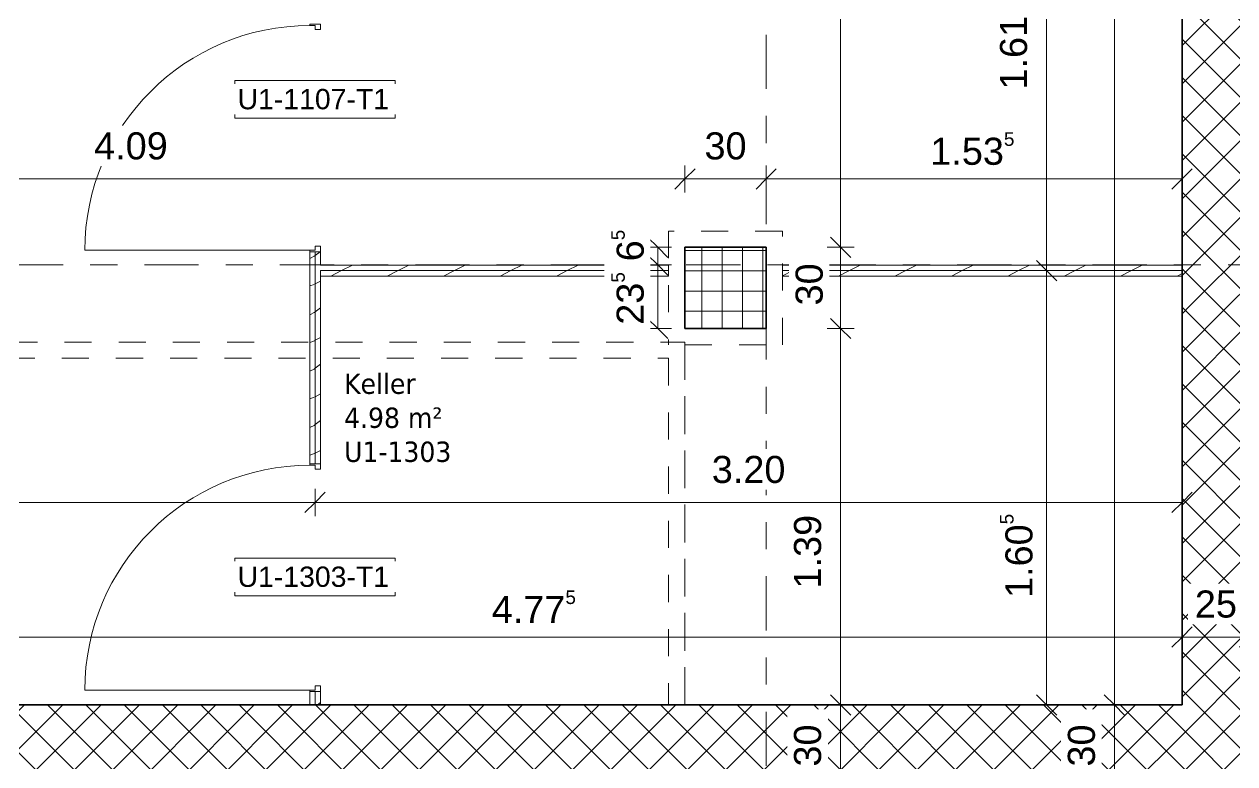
# Model space of a CAD drawing. Header units: metres. Extents: x -86 to 44, y -23 to 39.
# Drawn here: x 12.048 to 16.517, y 18.054 to 20.785 of the extents above; entities that cross this region are included whole.
import ezdxf

# ---------------------------------------------------------------- set-up
doc = ezdxf.new("R2010")
doc.units = ezdxf.units.M
doc.linetypes.add('_Rasterlinie_', pattern=[0.375, 0.2, -0.05, 0.075, -0.05])
doc.linetypes.add('Strichpunkt - Fein', pattern=[0.2, 0.1, -0.05, 0, -0.05])
for name, color, linetype, lineweight in [('A-____-____-DIMS', 7, 'Continuous', 5), ('A-____-____-DIMS-50', 7, 'Continuous', 5), ('A-AREA-____-IDEN', 7, 'Continuous', 5), ('A-DOOR-____-IDEN', 7, 'Continuous', 5), ('A-DOOR-____-OTLN', 7, 'Continuous', 9), ('A-DOOR-FRAM-MCUT', 7, 'Continuous', 9), ('A-DOOR-OPNG-OTLN', 7, 'Continuous', 9), ('A-FLOR-____-OVHD', 7, 'Strichpunkt - Fein', 9), ('A-WALL-____-MCUT', 7, 'Continuous', 35), ('A-WALL-____-PATT', 7, 'Continuous', 35), ('A-WALL-FNSH-MCUT', 7, 'Continuous', 35), ('S-COLS-____-MCUT', 7, 'Continuous', 35), ('S-COLS-____-OTLN', 7, 'Continuous', 9), ('S-GRID-____-OTLN', 7, 'Continuous', 5)]:
    doc.layers.add(name, color=color, linetype=linetype, lineweight=lineweight)
doc.styles.add('Arial_1', font='arial.ttf', dxfattribs={"height": 0.1})
doc.styles.add('Arial_2', font='arial.ttf', dxfattribs={"height": 0.075})
doc.styles.add('Verdana_3', font='verdana.ttf', dxfattribs={"width": 0.9, "height": 0.075})
doc.dimstyles.new('Arial_2_00mm_fein', dxfattribs={"dimscale": 0.3048, "dimtxt": 0.102026, "dimasz": 0.246063, "dimexe": 0.164042, "dimexo": 0.0625, "dimgap": 0.123031, "dimtad": 1, "dimdec": 1, "dimlfac": 100, "dimrnd": 0.5, "dimdsep": 46, "dimtxsty": 'Arial_1', "dimblk1": 'OBLIQUE', "dimblk2": 'OBLIQUE', "dimsah": 1, "dimcen": 0.09, "dimazin": 0, "dimtfac": 1, "dimtdec": 4, "dimtix": 1, "dimtmove": 0, "dimatfit": 3, "dimfxl": 0.164042, "dimfxlon": 1, "dimtvp": 1, "dimtfill": 1, "dimtolj": 1, "dimtzin": 0, "dimarcsym": 2})
doc.dimstyles.new('Arial_2_00mm_fein_2', dxfattribs={"dimscale": 0.3048, "dimtxt": 0.102026, "dimasz": 0.246063, "dimexe": 0.164042, "dimexo": 0.0625, "dimgap": 0.123031, "dimtad": 1, "dimrnd": 0.005, "dimzin": 0, "dimdsep": 46, "dimtxsty": 'Arial_1', "dimblk1": 'OBLIQUE', "dimblk2": 'OBLIQUE', "dimsah": 1, "dimcen": 0.09, "dimazin": 0, "dimtfac": 1, "dimtdec": 4, "dimtix": 1, "dimtmove": 0, "dimatfit": 3, "dimfxl": 0.164042, "dimfxlon": 1, "dimtvp": 1, "dimtfill": 1, "dimtolj": 1, "dimtzin": 0, "dimarcsym": 2})
doc.dimstyles.new('Arial_2_00mm_fein_3', dxfattribs={"dimscale": 0.3048, "dimtxt": 0.102026, "dimasz": 0.246063, "dimexe": 0.164042, "dimexo": 0.0625, "dimgap": 0.123031, "dimtad": 1, "dimrnd": 0.005, "dimzin": 0, "dimdsep": 46, "dimtxsty": 'Arial_1', "dimblk1": 'OBLIQUE', "dimblk2": 'OBLIQUE', "dimsah": 1, "dimcen": 0.09, "dimazin": 0, "dimtfac": 1, "dimtdec": 4, "dimtix": 1, "dimtmove": 2, "dimatfit": 3, "dimfxl": 0.164042, "dimfxlon": 1, "dimtvp": 1, "dimtfill": 1, "dimtolj": 1, "dimtzin": 0, "dimarcsym": 2})
doc.dimstyles.new('SUB_Rohbau_fein', dxfattribs={"dimscale": 0.3048, "dimtxt": 0.102026, "dimasz": 0.246063, "dimexe": 0.164042, "dimexo": 0.0625, "dimgap": 0.123031, "dimtad": 1, "dimdec": 1, "dimlfac": 100, "dimrnd": 0.5, "dimdsep": 46, "dimtxsty": 'Arial_1', "dimblk1": 'OBLIQUE', "dimblk2": 'OBLIQUE', "dimsah": 1, "dimcen": 0.09, "dimazin": 0, "dimtfac": 1, "dimtdec": 4, "dimtix": 1, "dimtmove": 0, "dimatfit": 3, "dimfxl": 0.164042, "dimfxlon": 1, "dimtvp": 1, "dimtfill": 1, "dimtolj": 1, "dimtzin": 0, "dimarcsym": 2})
doc.dimstyles.new('SUB_Rohbau_fein_1', dxfattribs={"dimscale": 0.3048, "dimtxt": 0.102026, "dimasz": 0.246063, "dimexe": 0.164042, "dimexo": 0.0625, "dimgap": 0.123031, "dimtad": 1, "dimrnd": 0.005, "dimzin": 0, "dimdsep": 46, "dimtxsty": 'Arial_1', "dimblk1": 'OBLIQUE', "dimblk2": 'OBLIQUE', "dimsah": 1, "dimcen": 0.09, "dimazin": 0, "dimtfac": 1, "dimtdec": 4, "dimtix": 1, "dimtmove": 0, "dimatfit": 3, "dimfxl": 0.164042, "dimfxlon": 1, "dimtvp": 1, "dimtfill": 1, "dimtolj": 1, "dimtzin": 0, "dimarcsym": 2})
doc.dimstyles.new('SUB_Rohbau_fein_2', dxfattribs={"dimscale": 0.3048, "dimtxt": 0.102026, "dimasz": 0.246063, "dimexe": 0.164042, "dimexo": 0.0625, "dimgap": 0.123031, "dimtad": 1, "dimrnd": 0.005, "dimzin": 0, "dimdsep": 46, "dimtxsty": 'Arial_1', "dimblk1": 'OBLIQUE', "dimblk2": 'OBLIQUE', "dimsah": 1, "dimcen": 0.09, "dimazin": 0, "dimtfac": 1, "dimtdec": 4, "dimtix": 1, "dimtmove": 2, "dimatfit": 3, "dimfxl": 0.164042, "dimfxlon": 1, "dimtvp": 1, "dimtfill": 1, "dimtolj": 1, "dimtzin": 0, "dimarcsym": 2})
doc.dimstyles.new('SUB_Rohbau_fein_3', dxfattribs={"dimscale": 0.3048, "dimtxt": 0.102026, "dimasz": 0.246063, "dimexe": 0.164042, "dimexo": 0.0625, "dimgap": 0.123031, "dimtad": 1, "dimdec": 1, "dimlfac": 100, "dimrnd": 0.5, "dimdsep": 46, "dimtxsty": 'Arial_1', "dimblk1": 'OBLIQUE', "dimblk2": 'OBLIQUE', "dimsah": 1, "dimcen": 0.09, "dimazin": 0, "dimtfac": 1, "dimtdec": 4, "dimtix": 1, "dimtmove": 2, "dimatfit": 3, "dimfxl": 0.164042, "dimfxlon": 1, "dimtvp": 1, "dimtfill": 1, "dimtolj": 1, "dimtzin": 0, "dimarcsym": 2})
doc.dimstyles.new('SUB_Rohbau_fein_6', dxfattribs={"dimscale": 0.3048, "dimtxt": 0.102026, "dimasz": 0.246063, "dimexe": 0.164042, "dimexo": 0.0625, "dimgap": 0.123031, "dimtad": 1, "dimdec": 1, "dimlfac": 100, "dimrnd": 0.5, "dimdsep": 46, "dimtxsty": 'Arial_1', "dimblk1": 'OBLIQUE', "dimblk2": 'OBLIQUE', "dimsah": 1, "dimcen": 0.09, "dimazin": 0, "dimtfac": 1, "dimtdec": 4, "dimtix": 1, "dimtmove": 0, "dimatfit": 3, "dimfxl": 0.164042, "dimfxlon": 1, "dimtvp": 1, "dimtfill": 1, "dimtolj": 1, "dimtzin": 0, "dimarcsym": 2})
doc.dimstyles.new('SUB_Rohbau_fein_7', dxfattribs={"dimscale": 0.3048, "dimtxt": 0.102026, "dimasz": 0.246063, "dimexe": 0.164042, "dimexo": 0.0625, "dimgap": 0.123031, "dimtad": 1, "dimrnd": 0.005, "dimzin": 0, "dimdsep": 46, "dimtxsty": 'Arial_1', "dimblk1": 'OBLIQUE', "dimblk2": 'OBLIQUE', "dimsah": 1, "dimcen": 0.09, "dimazin": 0, "dimtfac": 1, "dimtdec": 4, "dimtix": 1, "dimtmove": 0, "dimatfit": 3, "dimfxl": 0.164042, "dimfxlon": 1, "dimtvp": 1, "dimtfill": 1, "dimtolj": 1, "dimtzin": 0, "dimarcsym": 2})
doc.dimstyles.new('SUB_Rohbau_fein_8', dxfattribs={"dimscale": 0.3048, "dimtxt": 0.102026, "dimasz": 0.246063, "dimexe": 0.164042, "dimexo": 0.0625, "dimgap": 0.123031, "dimtad": 1, "dimdec": 1, "dimlfac": 100, "dimrnd": 0.5, "dimdsep": 46, "dimtxsty": 'Arial_1', "dimblk1": 'OBLIQUE', "dimblk2": 'OBLIQUE', "dimsah": 1, "dimcen": 0.09, "dimazin": 0, "dimtfac": 1, "dimtdec": 4, "dimtix": 1, "dimtmove": 0, "dimatfit": 3, "dimfxl": 0.164042, "dimfxlon": 1, "dimtvp": 1, "dimtfill": 1, "dimtolj": 1, "dimtzin": 0, "dimarcsym": 2})
doc.dimstyles.new('SUB_Rohbau_fein_9', dxfattribs={"dimscale": 0.3048, "dimtxt": 0.102026, "dimasz": 0.246063, "dimexe": 0.164042, "dimexo": 0.0625, "dimgap": 0.123031, "dimtad": 1, "dimrnd": 0.005, "dimzin": 0, "dimdsep": 46, "dimtxsty": 'Arial_1', "dimblk1": 'OBLIQUE', "dimblk2": 'OBLIQUE', "dimsah": 1, "dimcen": 0.09, "dimazin": 0, "dimtfac": 1, "dimtdec": 4, "dimtix": 1, "dimtmove": 0, "dimatfit": 3, "dimfxl": 0.164042, "dimfxlon": 1, "dimtvp": 1, "dimtfill": 1, "dimtolj": 1, "dimtzin": 0, "dimarcsym": 2})
pattern_1 = [(45, (0, 0), (-0.07071068, 0.07071068), []), (135, (0, 0), (-0.07071068, -0.07071068), [])]
pattern_2 = [(216.87, (0.0833, 0.20825), (0.624749256, 0.416501116), [0.10412, -0.93712]), (206.565, (0.20825, 0.14578), (-0.20825414, -0.2082493), [0.23283, -0.23283]), (198.435, (0.20825, 0.04165), (-0.41650024, -0.20824584), [0.13171, -0.52684])]

# ---------------------------------------------------------------- blocks, each defined once
blk = doc.blocks.new('TU DF 1 - Rahmenstock - stumpf einschlagend - 800x1900 Kellerabteil-41621821--01_UG_OK_FFB_AF')
at = {"layer": 'A-DOOR-FRAM-MCUT', "color": 253, "true_color": 0x999999}
for p, q in [((-0.42, 0.02), (-0.4, 0.02)), ((-0.42, -0.02), (-0.42, 0.02)), ((-0.4, 0.02), (-0.4, 0)), ((0.4, 0.02), (0.42, 0.02)), ((0.4, 0), (0.4, 0.02)), ((0.42, 0.02), (0.42, -0.02)), ((-0.415, -0.02), (-0.42, -0.02)), ((-0.415, 0), (-0.415, -0.02)), ((-0.4, 0), (-0.415, 0)), ((0.415, 0), (0.4, 0)), ((0.415, -0.02), (0.415, 0)), ((0.42, -0.02), (0.415, -0.02))]:
    blk.add_line(p, q, dxfattribs=at)
at = {"layer": 'A-DOOR-OPNG-OTLN', "color": 253, "true_color": 0x999999}
blk.add_line((0.415, -0.02), (0.415, -0.85), dxfattribs=at)
blk.add_arc((0.415, -0.02), 0.83, 180, 270, dxfattribs=at)
blk = doc.blocks.new('DIMBLOCK281--01_UG_OK_FFB_AF')
at = {"layer": 'A-____-____-DIMS-50'}
for p, q in [((11.5495, 18.5221), (11.5495, 18.5721)), ((11.5495, 18.5221), (11.587, 18.5596)), ((16.322, 18.5221), (16.322, 18.5721)), ((16.322, 18.5221), (16.3595, 18.5596)), ((11.5495, 18.5221), (11.512, 18.4846)), ((11.5495, 18.5221), (16.322, 18.5221)), ((11.5495, 18.5221), (11.5495, 18.4721)), ((16.322, 18.5221), (16.2845, 18.4846)), ((16.322, 18.5221), (16.322, 18.4721))]:
    blk.add_line(p, q, dxfattribs=at)
at = {"layer": 'A-____-____-DIMS-50', "color": 0, "insert": (13.774, 18.6942), "char_height": 0.1, "width": 0.388091, "attachment_point": 1, "line_spacing_factor": 0.941778, "style": 'Arial_1', "bg_fill": 3, "box_fill_scale": 1.25, "bg_fill_color": 256, "bg_fill_true_color": 13158600, "bg_fill_transparency": 0}
blk.add_mtext('4.77\\A2\\H0.5x;\\S5^  ;\\H2x;', dxfattribs=at)
blk = doc.blocks.new('_Oblique')
at = {"color": 0, "linetype": 'ByBlock', "lineweight": -2}
blk.add_line((-0.5, -0.5), (0.5, 0.5), dxfattribs=at)
blk = doc.blocks.new('DIMBLOCK282--01_UG_OK_FFB_AF')
at = {"layer": 'A-____-____-DIMS-50'}
for p, q in [((16.322, 18.5221), (16.322, 18.5721)), ((16.322, 18.5221), (16.3595, 18.5596)), ((16.572, 18.5221), (16.572, 18.5721)), ((16.572, 18.5221), (16.6095, 18.5596)), ((16.322, 18.5221), (16.2845, 18.4846)), ((16.322, 18.5221), (16.572, 18.5221)), ((16.322, 18.5221), (16.322, 18.4721)), ((16.572, 18.5221), (16.5345, 18.4846)), ((16.572, 18.5221), (16.572, 18.4721))]:
    blk.add_line(p, q, dxfattribs=at)
at = {"layer": 'A-____-____-DIMS-50', "color": 0, "insert": (16.3694, 18.6942), "char_height": 0.1, "width": 0.186088, "attachment_point": 1, "line_spacing_factor": 0.941778, "style": 'Arial_1', "bg_fill": 3, "box_fill_scale": 1.25, "bg_fill_color": 256, "bg_fill_true_color": 13158600, "bg_fill_transparency": 0}
blk.add_mtext('25', dxfattribs=at)
blk = doc.blocks.new('DIMBLOCK352--01_UG_OK_FFB_AF')
at = {"layer": 'A-____-____-DIMS-50'}
for p, q in [((10.397, 20.2141), (10.397, 20.2641)), ((10.397, 20.2141), (10.4345, 20.2516)), ((14.487, 20.2141), (14.487, 20.2641)), ((14.487, 20.2141), (14.5245, 20.2516)), ((10.397, 20.2141), (10.3595, 20.1766)), ((10.397, 20.2141), (14.487, 20.2141)), ((10.397, 20.2141), (10.397, 20.1641)), ((14.487, 20.2141), (14.4495, 20.1766)), ((14.487, 20.2141), (14.487, 20.1641))]:
    blk.add_line(p, q, dxfattribs=at)
at = {"layer": 'A-____-____-DIMS-50', "color": 0, "insert": (12.3063, 20.3861), "char_height": 0.1, "width": 0.325653, "attachment_point": 1, "line_spacing_factor": 0.941778, "style": 'Arial_1', "bg_fill": 3, "box_fill_scale": 1.25, "bg_fill_color": 256, "bg_fill_true_color": 13158600, "bg_fill_transparency": 0}
blk.add_mtext('4.09', dxfattribs=at)
blk = doc.blocks.new('DIMBLOCK353--01_UG_OK_FFB_AF')
at = {"layer": 'A-____-____-DIMS-50'}
for p, q in [((14.487, 20.2141), (14.487, 20.2641)), ((14.487, 20.2141), (14.5245, 20.2516)), ((14.787, 20.2141), (14.787, 20.2641)), ((14.787, 20.2141), (14.8245, 20.2516)), ((14.487, 20.2141), (14.4495, 20.1766)), ((14.487, 20.2141), (14.787, 20.2141)), ((14.487, 20.2141), (14.487, 20.1641)), ((14.787, 20.2141), (14.7495, 20.1766)), ((14.787, 20.2141), (14.787, 20.1641))]:
    blk.add_line(p, q, dxfattribs=at)
at = {"layer": 'A-____-____-DIMS-50', "color": 0, "insert": (14.5594, 20.3861), "char_height": 0.1, "width": 0.186088, "attachment_point": 1, "line_spacing_factor": 0.941778, "style": 'Arial_1', "bg_fill": 3, "box_fill_scale": 1.25, "bg_fill_color": 256, "bg_fill_true_color": 13158600, "bg_fill_transparency": 0}
blk.add_mtext('30', dxfattribs=at)
blk = doc.blocks.new('DIMBLOCK354--01_UG_OK_FFB_AF')
at = {"layer": 'A-____-____-DIMS-50'}
for p, q in [((14.787, 20.2141), (14.787, 20.2641)), ((14.787, 20.2141), (14.8245, 20.2516)), ((16.322, 20.2141), (16.322, 20.2641)), ((16.322, 20.2141), (16.3595, 20.2516)), ((14.787, 20.2141), (14.7495, 20.1766)), ((14.787, 20.2141), (16.322, 20.2141)), ((14.787, 20.2141), (14.787, 20.1641)), ((16.322, 20.2141), (16.2845, 20.1766)), ((16.322, 20.2141), (16.322, 20.1641))]:
    blk.add_line(p, q, dxfattribs=at)
at = {"layer": 'A-____-____-DIMS-50', "color": 0, "insert": (15.3928, 20.3861), "char_height": 0.1, "width": 0.388091, "attachment_point": 1, "line_spacing_factor": 0.941778, "style": 'Arial_1', "bg_fill": 3, "box_fill_scale": 1.25, "bg_fill_color": 256, "bg_fill_true_color": 13158600, "bg_fill_transparency": 0}
blk.add_mtext('1.53\\A2\\H0.5x;\\S5^  ;\\H2x;', dxfattribs=at)
blk = doc.blocks.new('DIMBLOCK433--01_UG_OK_FFB_AF')
at = {"layer": 'A-____-____-DIMS-50'}
for p, q in [((16.0726, 18.2716), (16.0351, 18.3091)), ((16.0726, 18.2716), (16.0226, 18.2716)), ((16.0726, 18.2716), (16.0726, 17.9716)), ((16.0726, 18.2716), (16.1101, 18.2341)), ((16.0726, 18.2716), (16.1226, 18.2716)), ((16.0726, 17.9716), (16.0351, 18.0091)), ((16.0726, 17.9716), (16.0226, 17.9716)), ((16.0726, 17.9716), (16.1101, 17.9341)), ((16.0726, 17.9716), (16.1226, 17.9716))]:
    blk.add_line(p, q, dxfattribs=at)
at = {"layer": 'A-____-____-DIMS-50', "color": 0, "insert": (15.9005, 18.044), "char_height": 0.1, "width": 0.186088, "attachment_point": 1, "rotation": 90, "line_spacing_factor": 0.941778, "style": 'Arial_1', "bg_fill": 3, "box_fill_scale": 1.25, "bg_fill_color": 256, "bg_fill_true_color": 13158600, "bg_fill_transparency": 0}
blk.add_mtext('30', dxfattribs=at)
blk = doc.blocks.new('DIMBLOCK1341--01_UG_OK_FFB_AF')
at = {"layer": 'A-____-____-DIMS-50'}
for p, q in [((15.0618, 18.2716), (15.0243, 18.3091)), ((15.0618, 18.2716), (15.0118, 18.2716)), ((15.0618, 17.9716), (15.0618, 18.2716)), ((15.0618, 18.2716), (15.0993, 18.2341)), ((15.0618, 18.2716), (15.1118, 18.2716)), ((15.0618, 17.9716), (15.0243, 18.0091)), ((15.0618, 17.9716), (15.0118, 17.9716)), ((15.0618, 17.9716), (15.0993, 17.9341)), ((15.0618, 17.9716), (15.1118, 17.9716))]:
    blk.add_line(p, q, dxfattribs=at)
at = {"layer": 'A-____-____-DIMS-50', "color": 0, "insert": (14.8897, 18.044), "char_height": 0.1, "width": 0.186088, "attachment_point": 1, "rotation": 90, "line_spacing_factor": 0.941778, "style": 'Arial_1', "bg_fill": 3, "box_fill_scale": 1.25, "bg_fill_color": 256, "bg_fill_true_color": 13158600, "bg_fill_transparency": 0}
blk.add_mtext('30', dxfattribs=at)
blk = doc.blocks.new('DIMBLOCK1342--01_UG_OK_FFB_AF')
at = {"layer": 'A-____-____-DIMS-50'}
for p, q in [((15.0618, 19.6616), (15.0243, 19.6991)), ((15.0618, 19.6616), (15.0118, 19.6616)), ((15.0618, 18.2716), (15.0618, 19.6616)), ((15.0618, 19.6616), (15.0993, 19.6241)), ((15.0618, 19.6616), (15.1118, 19.6616)), ((15.0618, 18.2716), (15.0243, 18.3091)), ((15.0618, 18.2716), (15.0118, 18.2716)), ((15.0618, 18.2716), (15.0993, 18.2341)), ((15.0618, 18.2716), (15.1118, 18.2716))]:
    blk.add_line(p, q, dxfattribs=at)
at = {"layer": 'A-____-____-DIMS-50', "color": 0, "insert": (14.8897, 18.7015), "char_height": 0.1, "width": 0.325653, "attachment_point": 1, "rotation": 90, "line_spacing_factor": 0.941778, "style": 'Arial_1', "bg_fill": 3, "box_fill_scale": 1.25, "bg_fill_color": 256, "bg_fill_true_color": 13158600, "bg_fill_transparency": 0}
blk.add_mtext('1.39', dxfattribs=at)
blk = doc.blocks.new('DIMBLOCK1343--01_UG_OK_FFB_AF')
at = {"layer": 'A-____-____-DIMS-50'}
for p, q in [((15.0618, 19.9616), (15.0243, 19.9991)), ((15.0618, 19.9616), (15.0118, 19.9616)), ((15.0618, 19.6616), (15.0618, 19.9616)), ((15.0618, 19.9616), (15.0993, 19.9241)), ((15.0618, 19.9616), (15.1118, 19.9616)), ((15.0618, 19.6616), (15.0243, 19.6991)), ((15.0618, 19.6616), (15.0118, 19.6616)), ((15.0618, 19.6616), (15.0993, 19.6241)), ((15.0618, 19.6616), (15.1118, 19.6616))]:
    blk.add_line(p, q, dxfattribs=at)
at = {"layer": 'A-____-____-DIMS-50', "color": 0, "insert": (14.8957, 19.7468), "char_height": 0.1, "width": 0.186088, "attachment_point": 1, "rotation": 90, "line_spacing_factor": 0.941778, "style": 'Arial_1', "bg_fill": 3, "box_fill_scale": 1.25, "bg_fill_color": 256, "bg_fill_true_color": 13158600, "bg_fill_transparency": 0}
blk.add_mtext('30', dxfattribs=at)
blk = doc.blocks.new('DIMBLOCK1344--01_UG_OK_FFB_AF')
at = {"layer": 'A-____-____-DIMS-50'}
for p, q in [((15.0618, 31.1016), (15.0118, 31.1016)), ((15.0618, 31.1016), (15.0243, 31.1391)), ((15.0618, 19.9616), (15.0618, 31.1016)), ((15.0618, 31.1016), (15.0993, 31.0641)), ((15.0618, 31.1016), (15.1118, 31.1016)), ((15.0618, 19.9616), (15.0243, 19.9991)), ((15.0618, 19.9616), (15.0118, 19.9616)), ((15.0618, 19.9616), (15.0993, 19.9241)), ((15.0618, 19.9616), (15.1118, 19.9616))]:
    blk.add_line(p, q, dxfattribs=at)
at = {"layer": 'A-____-____-DIMS-50', "color": 0, "insert": (14.8897, 25.3571), "char_height": 0.1, "width": 0.418697, "attachment_point": 1, "rotation": 90, "line_spacing_factor": 0.941778, "style": 'Arial_1', "bg_fill": 3, "box_fill_scale": 1.25, "bg_fill_color": 256, "bg_fill_true_color": 13158600, "bg_fill_transparency": 0}
blk.add_mtext('11.14', dxfattribs=at)
blk = doc.blocks.new('DIMBLOCK1346--01_UG_OK_FFB_AF')
at = {"layer": 'A-____-____-DIMS-50'}
for p, q in [((16.0726, 31.1016), (16.0226, 31.1016)), ((16.0726, 31.1016), (16.0351, 31.1391)), ((16.0726, 31.1016), (16.0726, 18.2716)), ((16.0726, 31.1016), (16.1101, 31.0641)), ((16.0726, 31.1016), (16.1226, 31.1016)), ((16.0726, 18.2716), (16.0351, 18.3091)), ((16.0726, 18.2716), (16.0226, 18.2716)), ((16.0726, 18.2716), (16.1101, 18.2341)), ((16.0726, 18.2716), (16.1226, 18.2716))]:
    blk.add_line(p, q, dxfattribs=at)
at = {"layer": 'A-____-____-DIMS-50', "color": 0, "insert": (15.9005, 24.5121), "char_height": 0.1, "width": 0.418697, "attachment_point": 1, "rotation": 90, "line_spacing_factor": 0.941778, "style": 'Arial_1', "bg_fill": 3, "box_fill_scale": 1.25, "bg_fill_color": 256, "bg_fill_true_color": 13158600, "bg_fill_transparency": 0}
blk.add_mtext('12.83', dxfattribs=at)
blk = doc.blocks.new('DIMBLOCK1590--01_UG_OK_FFB_AF')
at = {"layer": 'A-____-____-DIMS-50'}
for p, q in [((15.822, 19.8753), (15.7845, 19.9128)), ((15.822, 19.8753), (15.772, 19.8753)), ((15.822, 18.2716), (15.822, 19.8753)), ((15.822, 19.8753), (15.8595, 19.8378)), ((15.822, 19.8753), (15.872, 19.8753)), ((15.822, 18.2716), (15.7845, 18.3091)), ((15.822, 18.2716), (15.772, 18.2716)), ((15.822, 18.2716), (15.8595, 18.2341)), ((15.822, 18.2716), (15.872, 18.2716))]:
    blk.add_line(p, q, dxfattribs=at)
at = {"layer": 'A-____-____-DIMS-50', "color": 0, "insert": (15.65, 18.6665), "char_height": 0.1, "width": 0.388091, "attachment_point": 1, "rotation": 90, "line_spacing_factor": 0.941778, "style": 'Arial_1', "bg_fill": 3, "box_fill_scale": 1.25, "bg_fill_color": 256, "bg_fill_true_color": 13158600, "bg_fill_transparency": 0}
blk.add_mtext('1.60\\A2\\H0.5x;\\S5^  ;\\H2x;', dxfattribs=at)
blk = doc.blocks.new('DIMBLOCK1591--01_UG_OK_FFB_AF')
at = {"layer": 'A-____-____-DIMS-50'}
for p, q in [((15.822, 21.4841), (15.7845, 21.5216)), ((15.822, 21.4841), (15.772, 21.4841)), ((15.822, 19.8753), (15.822, 21.4841)), ((15.822, 21.4841), (15.8595, 21.4466)), ((15.822, 21.4841), (15.872, 21.4841)), ((15.822, 19.8753), (15.7845, 19.9128)), ((15.822, 19.8753), (15.772, 19.8753)), ((15.822, 19.8753), (15.8595, 19.8378)), ((15.822, 19.8753), (15.872, 19.8753))]:
    blk.add_line(p, q, dxfattribs=at)
at = {"layer": 'A-____-____-DIMS-50', "color": 0, "insert": (15.65, 20.544), "char_height": 0.1, "width": 0.325653, "attachment_point": 1, "rotation": 90, "line_spacing_factor": 0.941778, "style": 'Arial_1', "bg_fill": 3, "box_fill_scale": 1.25, "bg_fill_color": 256, "bg_fill_true_color": 13158600, "bg_fill_transparency": 0}
blk.add_mtext('1.61', dxfattribs=at)
blk = doc.blocks.new('DIMBLOCK1608--01_UG_OK_FFB_AF')
at = {"layer": 'A-____-____-DIMS-50'}
for p, q in [((13.122, 19.0192), (13.122, 19.0692)), ((13.122, 19.0192), (13.1595, 19.0567)), ((16.322, 19.0192), (16.322, 19.0692)), ((16.322, 19.0192), (16.3595, 19.0567)), ((13.122, 19.0192), (13.0845, 18.9817)), ((16.322, 19.0192), (13.122, 19.0192)), ((13.122, 19.0192), (13.122, 18.9692)), ((16.322, 19.0192), (16.2845, 18.9817)), ((16.322, 19.0192), (16.322, 18.9692))]:
    blk.add_line(p, q, dxfattribs=at)
at = {"layer": 'A-____-____-DIMS-50', "color": 0, "insert": (14.5863, 19.1912), "char_height": 0.1, "width": 0.325653, "attachment_point": 1, "line_spacing_factor": 0.941778, "style": 'Arial_1', "bg_fill": 3, "box_fill_scale": 1.25, "bg_fill_color": 256, "bg_fill_true_color": 13158600, "bg_fill_transparency": 0}
blk.add_mtext('3.20', dxfattribs=at)
blk = doc.blocks.new('DIMBLOCK1609--01_UG_OK_FFB_AF')
at = {"layer": 'A-____-____-DIMS-50'}
for p, q in [((8.247, 19.0192), (8.247, 19.0692)), ((8.247, 19.0192), (8.2845, 19.0567)), ((13.122, 19.0192), (13.122, 19.0692)), ((13.122, 19.0192), (13.1595, 19.0567)), ((8.247, 19.0192), (8.2095, 18.9817)), ((13.122, 19.0192), (8.247, 19.0192)), ((8.247, 19.0192), (8.247, 18.9692)), ((13.122, 19.0192), (13.0845, 18.9817)), ((13.122, 19.0192), (13.122, 18.9692))]:
    blk.add_line(p, q, dxfattribs=at)
at = {"layer": 'A-____-____-DIMS-50', "color": 0, "insert": (10.8455, 19.1912), "char_height": 0.1, "width": 0.388091, "attachment_point": 1, "line_spacing_factor": 0.941778, "style": 'Arial_1', "bg_fill": 3, "box_fill_scale": 1.25, "bg_fill_color": 256, "bg_fill_true_color": 13158600, "bg_fill_transparency": 0}
blk.add_mtext('4.87\\A2\\H0.5x;\\S5^  ;\\H2x;', dxfattribs=at)
blk = doc.blocks.new('DIMBLOCK1967--01_UG_OK_FFB_AF')
at = {"layer": 'A-____-____-DIMS-50'}
for p, q in [((14.387, 19.9616), (14.3495, 19.9991)), ((14.387, 19.9616), (14.337, 19.9616)), ((14.387, 19.8966), (14.3495, 19.9341)), ((14.387, 19.9616), (14.387, 19.8966)), ((14.387, 19.9616), (14.4245, 19.9241)), ((14.387, 19.9616), (14.437, 19.9616)), ((14.387, 19.8966), (14.337, 19.8966)), ((14.387, 19.8966), (14.4245, 19.8591)), ((14.387, 19.8966), (14.437, 19.8966))]:
    blk.add_line(p, q, dxfattribs=at)
at = {"layer": 'A-____-____-DIMS-50', "color": 0, "insert": (14.215, 19.9097), "char_height": 0.1, "width": 0.155481, "attachment_point": 1, "rotation": 90, "line_spacing_factor": 0.941778, "style": 'Arial_1', "bg_fill": 3, "box_fill_scale": 1.25, "bg_fill_color": 256, "bg_fill_true_color": 13158600, "bg_fill_transparency": 0}
blk.add_mtext('6\\A2\\H0.5x;\\S5^  ;\\H2x;', dxfattribs=at)
blk = doc.blocks.new('DIMBLOCK1968--01_UG_OK_FFB_AF')
at = {"layer": 'A-____-____-DIMS-50'}
for p, q in [((14.387, 19.8966), (14.3495, 19.9341)), ((14.387, 19.8966), (14.337, 19.8966)), ((14.387, 19.8966), (14.387, 19.6616)), ((14.387, 19.8966), (14.4245, 19.8591)), ((14.387, 19.8966), (14.437, 19.8966)), ((14.387, 19.6616), (14.3495, 19.6991)), ((14.387, 19.6616), (14.337, 19.6616)), ((14.387, 19.6616), (14.4245, 19.6241)), ((14.387, 19.6616), (14.437, 19.6616))]:
    blk.add_line(p, q, dxfattribs=at)
at = {"layer": 'A-____-____-DIMS-50', "color": 0, "insert": (14.215, 19.6755), "char_height": 0.1, "width": 0.248525, "attachment_point": 1, "rotation": 90, "line_spacing_factor": 0.941778, "style": 'Arial_1', "bg_fill": 3, "box_fill_scale": 1.25, "bg_fill_color": 256, "bg_fill_true_color": 13158600, "bg_fill_transparency": 0}
blk.add_mtext('23\\A2\\H0.5x;\\S5^  ;\\H2x;', dxfattribs=at)

msp = doc.modelspace()

# ---------------------------------------------------------------- hatches: boundary and pattern name
at = {"layer": 'A-WALL-____-PATT', "lineweight": 9, "true_color": 0xc3b7ad}
h = msp.add_hatch(dxfattribs=at)
h.set_pattern_fill('FP_4', color=9, style=0, pattern_type=2)
h.set_pattern_definition(pattern_2)
h.paths.add_polyline_path([(13.122, 18.2716), (13.122, 18.3216), (13.102, 18.3216), (13.102, 18.2716)])
h.paths.add_polyline_path([(13.122, 19.1616), (13.122, 19.9453), (13.102, 19.9453), (13.102, 19.1616)])
h.paths.add_polyline_path([(13.102, 20.7853), (13.122, 20.7853), (13.122, 21.5541), (13.102, 21.5541), (13.102, 21.364)])
h.paths.add_polyline_path([(13.122, 22.3941), (13.122, 23.1578), (13.102, 23.1578), (13.102, 22.3941)])
h.paths.add_polyline_path([(13.122, 23.9978), (13.122, 24.7616), (13.102, 24.7616), (13.102, 23.9978)])
h.paths.add_polyline_path([(13.102, 25.6016), (13.122, 25.6016), (13.122, 26.3653), (13.102, 26.3653), (13.102, 26.2953)])
h.paths.add_polyline_path([(13.102, 27.2053), (13.122, 27.2053), (13.122, 27.9691), (13.102, 27.9691), (13.102, 27.2916)])
h.paths.add_polyline_path([(13.102, 28.8091), (13.122, 28.8091), (13.122, 29.5228), (13.102, 29.5228), (13.102, 29.0102)])
h = msp.add_hatch(dxfattribs=at)
h.set_pattern_fill('FP_4', color=9, style=0, pattern_type=2)
h.set_pattern_definition(pattern_2)
h.paths.add_polyline_path([(13.142, 18.2716), (13.142, 18.3216), (13.122, 18.3216), (13.122, 18.2716)])
h.paths.add_polyline_path([(13.142, 19.1616), (13.142, 19.9453), (13.122, 19.9453), (13.122, 19.1616)])
h.paths.add_polyline_path([(13.142, 20.7853), (13.142, 21.5541), (13.122, 21.5541), (13.122, 20.7853)])
h.paths.add_polyline_path([(13.142, 22.3941), (13.142, 23.1578), (13.122, 23.1578), (13.122, 22.3941)])
h.paths.add_polyline_path([(13.142, 23.9978), (13.142, 24.7616), (13.122, 24.7616), (13.122, 23.9978)])
h.paths.add_polyline_path([(13.122, 25.6016), (13.142, 25.6016), (13.142, 26.3653), (13.122, 26.3653), (13.122, 26.2953)])
h.paths.add_polyline_path([(13.122, 27.2053), (13.142, 27.2053), (13.142, 27.9691), (13.122, 27.9691), (13.122, 27.2916)])
h.paths.add_polyline_path([(13.142, 28.8091), (13.142, 29.5028), (13.122, 29.5028), (13.122, 28.8091)])
at = {"layer": 'A-WALL-____-PATT', "lineweight": 9}
h = msp.add_hatch(dxfattribs=at)
h.set_pattern_fill('FP_1', color=256, style=0, pattern_type=2)
h.set_pattern_definition(pattern_1)
h.paths.add_polyline_path([(16.572, 19.7466), (16.572, 23.1608), (16.322, 23.1608), (16.322, 19.7466)])
at = {"layer": 'A-WALL-____-PATT', "lineweight": 9, "true_color": 0xc3b7ad}
h = msp.add_hatch(dxfattribs=at)
h.set_pattern_fill('FP_4', color=9, style=0, pattern_type=2)
h.set_pattern_definition(pattern_2)
h.paths.add_polyline_path([(13.406, 19.8753), (14.427, 19.8753), (14.427, 19.8953), (13.142, 19.8953), (13.142, 19.8753)])
h = msp.add_hatch(dxfattribs=at)
h.set_pattern_fill('FP_4', color=9, style=0, pattern_type=2)
h.set_pattern_definition(pattern_2)
h.paths.add_polyline_path([(16.322, 19.8753), (16.322, 19.8953), (14.847, 19.8953), (14.847, 19.8753), (16.0821, 19.8753)])
h = msp.add_hatch(dxfattribs=at)
h.set_pattern_fill('FP_4', color=9, style=0, pattern_type=2)
h.set_pattern_definition(pattern_2)
h.paths.add_polyline_path([(13.406, 19.8553), (14.427, 19.8553), (14.427, 19.8753), (13.142, 19.8753), (13.142, 19.8553)])
h = msp.add_hatch(dxfattribs=at)
h.set_pattern_fill('FP_4', color=9, style=0, pattern_type=2)
h.set_pattern_definition(pattern_2)
h.paths.add_polyline_path([(14.847, 19.8553), (16.322, 19.8553), (16.322, 19.8753), (14.847, 19.8753)])
at = {"layer": 'A-WALL-____-PATT', "lineweight": 9}
h = msp.add_hatch(dxfattribs=at)
h.set_pattern_fill('FP_1', color=256, style=0, pattern_type=2)
h.set_pattern_definition(pattern_1)
h.paths.add_polyline_path([(16.572, 7.0516), (16.572, 10.8141), (16.322, 10.8141), (16.322, 7.0516), (16.5224, 7.0516)])
h.paths.add_polyline_path([(16.322, 11.8641), (16.572, 11.8641), (16.572, 16.7466), (16.322, 16.7466), (16.322, 11.9141)])
h.paths.add_polyline_path([(16.572, 17.7966), (16.572, 19.7466), (16.322, 19.7466), (16.322, 17.7966)])
h = msp.add_hatch(dxfattribs=at)
h.set_pattern_fill('FP_1', color=256, style=0, pattern_type=2)
h.set_pattern_definition(pattern_1)
h.paths.add_polyline_path([(16.322, 17.9716), (16.322, 18.2716), (11.5495, 18.2716), (11.5495, 17.9716), (15.4292, 17.9716)])
h.paths.add_polyline_path([(5.727, 17.9716), (10.4995, 17.9716), (10.4995, 18.2716), (5.727, 18.2716)])
at = {"layer": 'S-COLS-____-OTLN'}
h = msp.add_hatch(dxfattribs=at)
h.set_pattern_fill('FP_2', color=256, style=0, pattern_type=2)
h.set_pattern_definition([(0, (0, 0), (0, 0.075), []), (90, (0, 0), (-0.075, 5e-18), [])])
h.paths.add_polyline_path([(14.7147, 19.6616), (14.787, 19.6616), (14.787, 19.9616), (14.487, 19.9616), (14.487, 19.6616)])

# ---------------------------------------------------------------- linework, layer by layer
at = {"layer": 'A-DOOR-____-IDEN', "flags": 128}
msp.add_lwpolyline([(12.8259, 20.5771), (13.4179, 20.5771), (13.4179, 20.4381), (12.8259, 20.4381)], close=True, dxfattribs=at)
at = {"layer": 'A-FLOR-____-OVHD'}
for p, q in [((14.847, 20.0216), (14.427, 20.0216)), ((14.427, 20.0216), (14.427, 19.6016)), ((14.847, 19.6016), (14.847, 20.0216)), ((10.397, 19.6116), (14.487, 19.6116)), ((14.487, 19.6116), (14.487, 18.2716)), ((14.487, 19.6016), (14.847, 19.6016)), ((5.787, 19.5516), (14.427, 19.5516)), ((14.427, 19.5516), (14.427, 18.2716)), ((14.487, 18.2716), (14.487, 19.5516))]:
    msp.add_line(p, q, dxfattribs=at)
at = {"layer": 'A-WALL-____-MCUT'}
for p, q in [((16.322, 24.6916), (16.322, 19.8953)), ((16.322, 19.8953), (16.322, 18.2716)), ((16.322, 18.2716), (11.5495, 18.2716))]:
    msp.add_line(p, q, dxfattribs=at)
at = {"layer": 'A-WALL-____-MCUT', "color": 253, "lineweight": 9, "true_color": 0x999999}
for p, q in [((13.122, 19.1616), (13.122, 19.9453)), ((14.427, 19.8753), (13.142, 19.8753)), ((13.142, 19.8753), (13.142, 19.8553)), ((16.322, 19.8753), (14.847, 19.8753)), ((13.122, 18.2716), (13.122, 18.3216))]:
    msp.add_line(p, q, dxfattribs=at)
at = {"layer": 'A-WALL-FNSH-MCUT', "color": 253, "lineweight": 9, "true_color": 0x999999}
for p, q in [((13.102, 19.9453), (13.102, 19.1616)), ((13.142, 19.9453), (13.102, 19.9453)), ((13.142, 19.8953), (13.142, 19.9453)), ((14.427, 19.8953), (13.142, 19.8953)), ((14.427, 19.8553), (14.427, 19.8953)), ((16.322, 19.8953), (14.847, 19.8953)), ((14.847, 19.8953), (14.847, 19.8553)), ((13.142, 19.1616), (13.142, 19.8553)), ((13.142, 19.8553), (14.427, 19.8553)), ((14.847, 19.8553), (16.322, 19.8553)), ((13.102, 19.1616), (13.142, 19.1616)), ((13.102, 18.3216), (13.102, 18.2716)), ((13.142, 18.3216), (13.102, 18.3216)), ((13.142, 18.2716), (13.142, 18.3216))]:
    msp.add_line(p, q, dxfattribs=at)
at = {"layer": 'S-COLS-____-MCUT'}
for p, q in [((14.787, 19.9616), (14.487, 19.9616)), ((14.487, 19.9616), (14.487, 19.6616)), ((14.787, 19.6616), (14.787, 19.9616)), ((14.487, 19.6616), (14.787, 19.6616))]:
    msp.add_line(p, q, dxfattribs=at)
at = {"layer": 'S-GRID-____-OTLN', "color": 8, "linetype": '_Rasterlinie_', "true_color": 0x808080}
for p, q in [((14.787, -3.9534), (14.787, 26.6349)), ((-33.508, 19.8966), (28.7515, 19.8966))]:
    msp.add_line(p, q, dxfattribs=at)

# ---------------------------------------------------------------- block references
at = {"layer": 'A-DOOR-____-OTLN', "color": 253, "true_color": 0x999999, "rotation": 269.9999999999999}
for p in [(13.122, 20.3653), (13.122, 18.7416)]:
    msp.add_blockref('TU DF 1 - Rahmenstock - stumpf einschlagend - 800x1900 Kellerabteil-41621821--01_UG_OK_FFB_AF', p, dxfattribs=at)

# ---------------------------------------------------------------- texts
at = {"layer": 'A-AREA-____-IDEN', "color": 8, "true_color": 0x808080, "char_height": 0.075, "attachment_point": 1, "style": 'Verdana_3'}
for s, insert, width in [('Keller', (13.2291, 19.4953), 0.331899), ('4.98 m²', (13.2291, 19.3696), 0.472595), ('U1-1303', (13.2291, 19.244), 0.497848)]:
    msp.add_mtext(s, dxfattribs=dict(at, insert=insert, width=width))

# ---------------------------------------------------------------- next in the draw order: texts
at = {"layer": 'A-DOOR-____-IDEN', "insert": (12.8359, 20.5462), "char_height": 0.075, "width": 0.689451, "attachment_point": 1, "style": 'Arial_2', "bg_fill": 3, "box_fill_scale": 1.25, "bg_fill_color": 256, "bg_fill_true_color": 13158600, "bg_fill_transparency": 0}
msp.add_mtext('U1-1107-T1', dxfattribs=at)

# ---------------------------------------------------------------- next in the draw order: dimensions: what is measured, and where the dimension line sits
at = {"layer": 'A-____-____-DIMS'}
dim = msp.add_linear_dim(base=(14.487, 20.2141), p1=(10.397, 20.1641), p2=(14.487, 20.1641), dimstyle='SUB_Rohbau_fein_1', override={"dimpost": '<>', "dimfxl": 4.09}, dxfattribs=at)
dim.commit()
dim.dimension.update_dxf_attribs({"geometry": 'DIMBLOCK352--01_UG_OK_FFB_AF', "text_midpoint": (12.442, 20.3026)})
dim = msp.add_linear_dim(base=(14.387, 19.8966), p1=(14.437, 19.9616), p2=(14.437, 19.8966), angle=90, text='\\A1;6\\Q;{\\A1;{\\H0.5x;\\S5^ ;}}', dimstyle='SUB_Rohbau_fein_3', override={"dimpost": '<>', "dimfxl": 0.065}, dxfattribs=at)
dim.commit()
dim.dimension.update_dxf_attribs({"geometry": 'DIMBLOCK1967--01_UG_OK_FFB_AF', "text_midpoint": (14.2816, 19.9875), "dimtype": 160, "text_rotation": 90})
dim = msp.add_linear_dim(base=(16.322, 18.5221), p1=(11.5495, 18.4721), p2=(16.322, 18.5721), text='\\A1;4.77\\Q;{\\A1;{\\H0.5x;\\S5^ ;}}', dimstyle='SUB_Rohbau_fein_1', override={"dimpost": '<>', "dimfxl": 4.773548}, dxfattribs=at)
dim.commit()
dim.dimension.update_dxf_attribs({"geometry": 'DIMBLOCK281--01_UG_OK_FFB_AF', "text_midpoint": (13.9357, 18.6096)})
for base, p1, p2, dimstyle, picture, middle in [((15.0618, 18.2716), (15.0118, 17.9716), (15.0118, 18.2716), 'SUB_Rohbau_fein_6', 'DIMBLOCK1341--01_UG_OK_FFB_AF', (14.9732, 18.1216)), ((16.0726, 17.9716), (16.1226, 18.2716), (16.1226, 17.9716), 'Arial_2_00mm_fein', 'DIMBLOCK433--01_UG_OK_FFB_AF', (15.984, 18.1216))]:
    dim = msp.add_linear_dim(base=base, p1=p1, p2=p2, angle=90, dimstyle=dimstyle, override={"dimpost": '<>', "dimfxl": 0.3}, dxfattribs=at)
    dim.commit()
    dim.dimension.update_dxf_attribs({"geometry": picture, "text_midpoint": middle})

# ---------------------------------------------------------------- next in the draw order: linework, layer by layer
at = {"layer": 'A-DOOR-____-IDEN', "flags": 128}
msp.add_lwpolyline([(12.8259, 18.8134), (13.4179, 18.8134), (13.4179, 18.6744), (12.8259, 18.6744)], close=True, dxfattribs=at)

# ---------------------------------------------------------------- next in the draw order: dimensions: what is measured, and where the dimension line sits
at = {"layer": 'A-____-____-DIMS'}
for base, p1, p2, override, picture, middle in [((14.787, 20.2141), (14.487, 20.1641), (14.787, 20.1641), {"dimpost": '<>', "dimfxl": 0.3}, 'DIMBLOCK353--01_UG_OK_FFB_AF', (14.637, 20.3026)), ((16.572, 18.5221), (16.322, 18.5721), (16.572, 18.5721), {"dimpost": '<>', "dimfxl": 0.25}, 'DIMBLOCK282--01_UG_OK_FFB_AF', (16.447, 18.6107))]:
    dim = msp.add_linear_dim(base=base, p1=p1, p2=p2, dimstyle='SUB_Rohbau_fein', override=override, dxfattribs=at)
    dim.commit()
    dim.dimension.update_dxf_attribs({"geometry": picture, "text_midpoint": middle})
dim = msp.add_linear_dim(base=(14.387, 19.6616), p1=(14.437, 19.8966), p2=(14.437, 19.6616), angle=90, text='\\A1;23\\Q;{\\A1;{\\H0.5x;\\S5^ ;}}', dimstyle='SUB_Rohbau_fein_8', override={"dimpost": '<>', "dimfxl": 0.235}, dxfattribs=at)
dim.commit()
dim.dimension.update_dxf_attribs({"geometry": 'DIMBLOCK1968--01_UG_OK_FFB_AF', "text_midpoint": (14.2984, 19.7791)})
dim = msp.add_linear_dim(base=(15.0618, 19.6616), p1=(15.0118, 18.2716), p2=(15.0118, 19.6616), angle=90, dimstyle='SUB_Rohbau_fein_2', override={"dimpost": '<>', "dimfxl": 1.390004}, dxfattribs=at)
dim.commit()
dim.dimension.update_dxf_attribs({"geometry": 'DIMBLOCK1342--01_UG_OK_FFB_AF', "text_midpoint": (14.9564, 18.8644), "dimtype": 160, "text_rotation": 90})

# ---------------------------------------------------------------- next in the draw order: texts
at = {"layer": 'A-DOOR-____-IDEN', "insert": (12.8359, 18.7825), "char_height": 0.075, "width": 0.689451, "attachment_point": 1, "style": 'Arial_2', "bg_fill": 3, "box_fill_scale": 1.25, "bg_fill_color": 256, "bg_fill_true_color": 13158600, "bg_fill_transparency": 0}
msp.add_mtext('U1-1303-T1', dxfattribs=at)

# ---------------------------------------------------------------- next in the draw order: dimensions: what is measured, and where the dimension line sits
at = {"layer": 'A-____-____-DIMS'}
dim = msp.add_linear_dim(base=(16.322, 20.2141), p1=(14.787, 20.1641), p2=(16.322, 20.2641), text='\\A1;1.53\\Q;{\\A1;{\\H0.5x;\\S5^ ;}}', dimstyle='SUB_Rohbau_fein_1', override={"dimpost": '<>', "dimfxl": 1.538254}, dxfattribs=at)
dim.commit()
dim.dimension.update_dxf_attribs({"geometry": 'DIMBLOCK354--01_UG_OK_FFB_AF', "text_midpoint": (15.5545, 20.3026)})
dim = msp.add_linear_dim(base=(15.0618, 19.9616), p1=(15.0118, 19.6616), p2=(15.0118, 19.9616), angle=90, dimstyle='SUB_Rohbau_fein_3', override={"dimpost": '<>', "dimfxl": 0.3}, dxfattribs=at)
dim.commit()
dim.dimension.update_dxf_attribs({"geometry": 'DIMBLOCK1343--01_UG_OK_FFB_AF', "text_midpoint": (14.9624, 19.8399), "dimtype": 160, "text_rotation": 90})

# ---------------------------------------------------------------- next in the draw order: dimensions: what is measured, and where the dimension line sits
for base, p1, p2, override, picture, middle in [((15.0618, 31.1016), (15.0118, 19.9616), (15.0118, 31.1016), {"dimpost": '<>', "dimfxl": 11.139997}, 'DIMBLOCK1344--01_UG_OK_FFB_AF', (14.974, 25.5316)), ((16.0726, 18.2716), (16.1226, 31.1016), (16.1226, 18.2716), {"dimpost": '<>', "dimfxl": 12.830001}, 'DIMBLOCK1346--01_UG_OK_FFB_AF', (15.984, 24.6866))]:
    dim = msp.add_linear_dim(base=base, p1=p1, p2=p2, angle=90, dimstyle='SUB_Rohbau_fein_7', override=override, dxfattribs=at)
    dim.commit()
    dim.dimension.update_dxf_attribs({"geometry": picture, "text_midpoint": middle})

# ---------------------------------------------------------------- next in the draw order: dimensions: what is measured, and where the dimension line sits
dim = msp.add_linear_dim(base=(15.822, 19.8753), p1=(15.772, 18.2716), p2=(15.772, 19.8753), angle=90, text='\\A1;1.60\\Q;{\\A1;{\\H0.5x;\\S5^ ;}}', dimstyle='SUB_Rohbau_fein_2', override={"dimpost": '<>', "dimfxl": 1.60375}, dxfattribs=at)
dim.commit()
dim.dimension.update_dxf_attribs({"geometry": 'DIMBLOCK1590--01_UG_OK_FFB_AF', "text_midpoint": (15.7166, 18.8606), "dimtype": 160, "text_rotation": 90})

# ---------------------------------------------------------------- next in the draw order: dimensions: what is measured, and where the dimension line sits
dim = msp.add_linear_dim(base=(15.822, 21.4841), p1=(15.772, 19.8753), p2=(15.772, 21.4841), angle=90, dimstyle='SUB_Rohbau_fein_9', override={"dimpost": '<>', "dimfxl": 1.60875}, dxfattribs=at)
dim.commit()
dim.dimension.update_dxf_attribs({"geometry": 'DIMBLOCK1591--01_UG_OK_FFB_AF', "text_midpoint": (15.7334, 20.6797)})
dim = msp.add_linear_dim(base=(13.122, 19.0192), p1=(16.322, 18.9692), p2=(13.122, 18.9692), dimstyle='Arial_2_00mm_fein_2', override={"dimpost": '<>', "dimfxl": 3.2}, dxfattribs=at)
dim.commit()
dim.dimension.update_dxf_attribs({"geometry": 'DIMBLOCK1608--01_UG_OK_FFB_AF', "text_midpoint": (14.722, 19.1078)})

# ---------------------------------------------------------------- next in the draw order: dimensions: what is measured, and where the dimension line sits
dim = msp.add_linear_dim(base=(8.247, 19.0192), p1=(13.122, 18.9692), p2=(8.247, 18.9692), text='\\A1;4.87\\Q;{\\A1;{\\H0.5x;\\S5^ ;}}', dimstyle='Arial_2_00mm_fein_3', override={"dimpost": '<>', "dimfxl": 4.875}, dxfattribs=at)
dim.commit()
dim.dimension.update_dxf_attribs({"geometry": 'DIMBLOCK1609--01_UG_OK_FFB_AF', "text_midpoint": (11.0396, 19.1245), "dimtype": 160})

doc.saveas('drawing.dxf')
